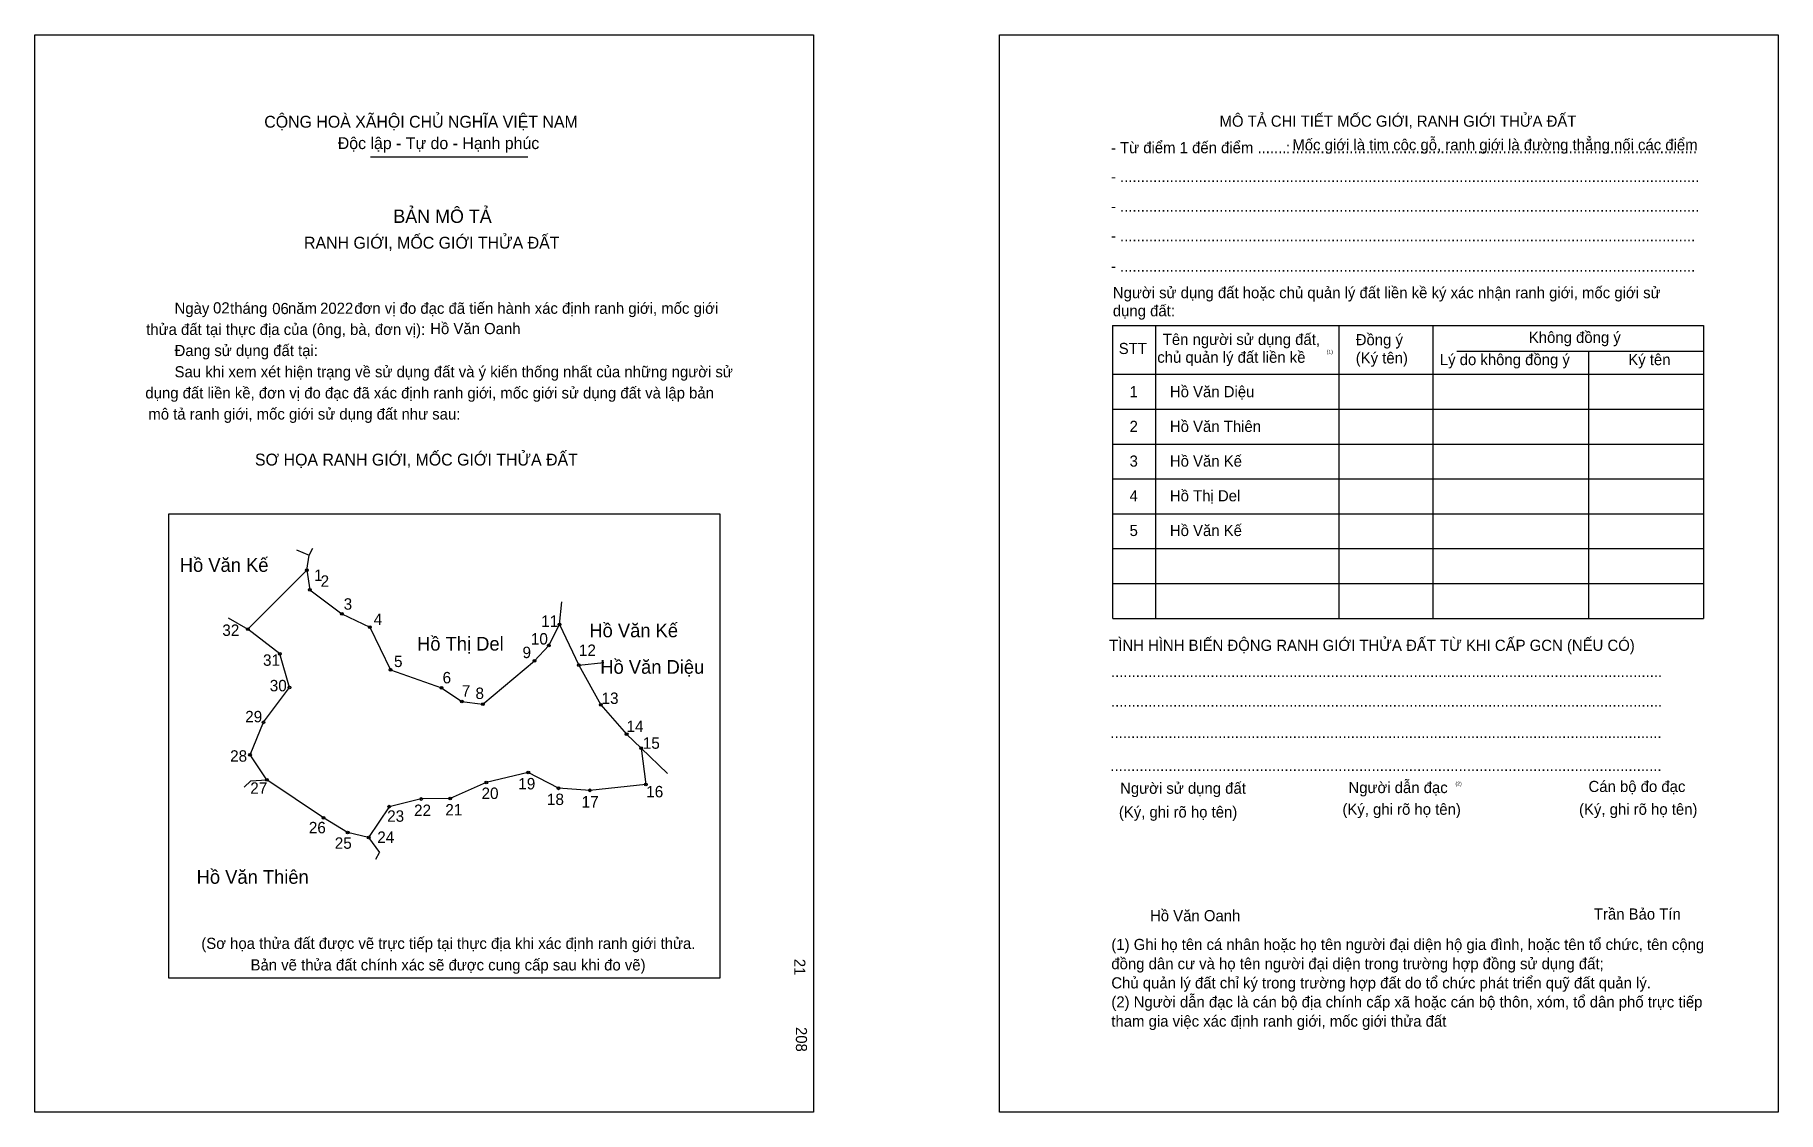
# Model space of a CAD drawing. Extents: x 546395 to 547666, y 1825604 to 1826390.
import ezdxf

# ---------------------------------------------------------------- set-up
doc = ezdxf.new("R2010")
doc.units = 0
for name, color, linetype in [('bmtKhungInTrang1', 7, 'Continuous'), ('bmtKhungInTrang2', 7, 'Continuous'), ('bmtNoiDung', 7, 'Continuous'), ('bmtTemplate', 7, 'Continuous'), ('CanhThua', 7, 'Continuous'), ('MocDinhThua', 7, 'Continuous'), ('RauThua', 7, 'Continuous'), ('SoHieuDinhThua', 7, 'Continuous'), ('TenChuLanCan', 7, 'Continuous')]:
    doc.layers.add(name, color=color, linetype=linetype)

msp = doc.modelspace()

# ---------------------------------------------------------------- linework, layer by layer
at = {"layer": 'bmtKhungInTrang1'}
msp.add_lwpolyline([(546395, 1826389.8), (546962.8, 1826389.8), (546962.8, 1825604.4), (546395, 1825604.4)], close=True, dxfattribs=at)
at = {"layer": 'bmtKhungInTrang2'}
msp.add_lwpolyline([(547098.3, 1826389.8), (547666.1, 1826389.8), (547666.1, 1825604.4), (547098.3, 1825604.4)], close=True, dxfattribs=at)
at = {"layer": 'bmtTemplate'}
for p, q in [((546639.7, 1826300.8), (546754.5, 1826300.8)), ((547212.2, 1826177.9), (547212.2, 1825964.4)), ((547345.7, 1826177.9), (547345.7, 1825964.4)), ((547414.4, 1826178.2), (547414.4, 1825964.4)), ((547611.7, 1826177.9), (547611.7, 1825964.4)), ((547431.9, 1826159.1), (547611.7, 1826159.1)), ((547181, 1826142.4), (547611.7, 1826142.4)), ((547181, 1826116.9), (547611.7, 1826116.9)), ((547181, 1826091.5), (547611.7, 1826091.5)), ((547181, 1826066.1), (547611.7, 1826066.1)), ((547181, 1826040.7), (547611.7, 1826040.7)), ((547181, 1826015.3), (547611.7, 1826015.3)), ((547181, 1825989.9), (547611.7, 1825989.9)), ((547181, 1825964.4), (547611.7, 1825964.4))]:
    msp.add_line(p, q, dxfattribs=at)
for points in [[(547180.7, 1826177.9), (547611.7, 1826177.9)], [(547180.7, 1826177.9), (547180.7, 1825964.4)], [(547527.9, 1826158.9), (547527.9, 1825964.4)]]:
    msp.add_lwpolyline(points, dxfattribs=at)
msp.add_lwpolyline([(546492.7, 1825702.2), (546492.7, 1826040.7), (546894.5, 1826040.7), (546894.5, 1825702.2)], close=True, dxfattribs=at)
at = {"layer": 'CanhThua'}
for p, q in [((546550.3, 1825956.6), (546593.3, 1825999.6)), ((546593.3, 1825999.6), (546595.6, 1825985.2)), ((546595.6, 1825985.2), (546618.9, 1825967.7)), ((546618.9, 1825967.7), (546639.2, 1825957.9)), ((546573.7, 1825938.6), (546550.3, 1825956.6)), ((546639.2, 1825957.9), (546654.4, 1825926.9)), ((546769.7, 1825944.7), (546777.5, 1825960)), ((546777.5, 1825960), (546791.7, 1825930.3)), ((546759.3, 1825933.5), (546769.7, 1825944.7)), ((546580.7, 1825913.9), (546573.7, 1825938.6)), ((546721.6, 1825901.8), (546759.3, 1825933.5)), ((546791.7, 1825930.3), (546807.6, 1825901.4)), ((546654.4, 1825926.9), (546691.5, 1825913.7)), ((546561.8, 1825888.6), (546580.7, 1825913.9)), ((546691.5, 1825913.7), (546706.3, 1825903.7)), ((546706.3, 1825903.7), (546721.6, 1825901.8)), ((546807.6, 1825901.4), (546826.5, 1825879.9)), ((546551.9, 1825864.9), (546561.8, 1825888.6)), ((546826.5, 1825879.9), (546837.1, 1825869.7)), ((546837.1, 1825869.7), (546840.5, 1825843.2)), ((546564.1, 1825846.6), (546551.9, 1825864.9)), ((546605.5, 1825818.9), (546564.1, 1825846.6)), ((546724.2, 1825844.7), (546697.9, 1825833)), ((546754.8, 1825852.1), (546724.2, 1825844.7)), ((546776.9, 1825840.5), (546754.8, 1825852.1)), ((546799.7, 1825839), (546776.9, 1825840.5)), ((546840.5, 1825843.2), (546799.7, 1825839)), ((546676.6, 1825832.7), (546653.3, 1825827.1)), ((546697.9, 1825833), (546676.6, 1825832.7)), ((546623.1, 1825808.3), (546605.5, 1825818.9)), ((546653.3, 1825827.1), (546638.4, 1825804.6)), ((546638.4, 1825804.6), (546623.1, 1825808.3))]:
    msp.add_line(p, q, dxfattribs=at)
at = {"layer": 'MocDinhThua'}
for centre in [(546593.3, 1825999.6), (546595.6, 1825985.2), (546618.9, 1825967.7), (546550.3, 1825956.6), (546639.2, 1825957.9), (546777.5, 1825960), (546769.7, 1825944.7), (546573.7, 1825938.6), (546759.3, 1825933.5), (546791.7, 1825930.3), (546654.4, 1825926.9), (546580.7, 1825913.9), (546691.5, 1825913.7), (546706.3, 1825903.7), (546721.6, 1825901.8), (546807.6, 1825901.4), (546561.8, 1825888.6), (546826.5, 1825879.9), (546551.9, 1825864.9), (546837.1, 1825869.7), (546754.8, 1825852.1), (546564.1, 1825846.6), (546724.2, 1825844.7), (546776.9, 1825840.5), (546840.5, 1825843.2), (546653.3, 1825827.1), (546676.6, 1825832.7), (546697.9, 1825833), (546799.7, 1825839), (546605.5, 1825818.9), (546623.1, 1825808.3), (546638.4, 1825804.6)]:
    msp.add_circle(centre, 1, dxfattribs=at)
at = {"layer": 'RauThua'}
for p, q in [((546585.7, 1826014.3), (546595, 1826010.4)), ((546593.3, 1825999.6), (546595, 1826010.4)), ((546593.3, 1825999.6), (546595, 1826010.4)), ((546595, 1826010.4), (546597.6, 1826015.6)), ((546777.5, 1825960), (546779.2, 1825976.5)), ((546535.9, 1825964.7), (546550.3, 1825956.6)), ((546791.7, 1825930.3), (546809.8, 1825932.1)), ((546837.1, 1825869.7), (546856.3, 1825851.3)), ((546547.6, 1825841.4), (546552.5, 1825845.9)), ((546552.5, 1825845.9), (546564.1, 1825846.6)), ((546638.4, 1825804.6), (546646.4, 1825793.7)), ((546643.6, 1825788.8), (546646.4, 1825793.7))]:
    msp.add_line(p, q, dxfattribs=at)

# ---------------------------------------------------------------- texts
at = {"layer": 'bmtNoiDung'}
for s, height, p in [('02', 8.12, (546525, 1826186.7)), ('06', 8.12, (546568.1, 1826186.2)), ('2022', 8.12, (546603, 1826186.4)), ('Hồ Văn Oanh', 8.124, (546683.3, 1826171.6)), ('1', 8.12, (547193.2, 1826125.6)), ('Hồ Văn Diệu ', 8.124, (547222.6, 1826125.6)), ('2', 8.12, (547193.2, 1826100.3)), ('Hồ Văn Thiên ', 8.124, (547222.6, 1826100.3)), ('3', 8.12, (547193.2, 1826075)), ('Hồ Văn Kế ', 8.12, (547222.6, 1826075)), ('4', 8.12, (547193.2, 1826049.7)), ('Hồ Thị Del ', 8.124, (547222.6, 1826049.7)), ('5', 8.12, (547193.2, 1826024.4)), ('Hồ Văn Kế ', 8.12, (547222.6, 1826024.4)), ('Hồ Văn Oanh', 8.124, (547208.1, 1825743.6))]:
    msp.add_text(s, height=height, dxfattribs=at).set_placement(p)
for s, p in [('21', (546948.7, 1825716.2)), ('208', (546949.9, 1825666.5))]:
    msp.add_text(s, height=8.12, rotation=270, dxfattribs=at).set_placement(p)
at = {"layer": 'bmtTemplate'}
for s, height, p in [('CỘNG HOÀ XÃHỘI CHỦ NGHĨA VIỆT NAM', 8.666, (546562.3, 1826322.1)), ('MÔ TẢ CHI TIẾT MỐC GIỚI, RANH GIỚI THỬA ĐẤT', 8.121, (547258.8, 1826322.8)), ('Độc lập - Tự do - Hạnh phúc', 8.666, (546615.9, 1826306.5)), ('- Từ điểm 1 đến điểm .......', 8.121, (547179.6, 1826303.5)), ('Mốc giới là tim cộc gỗ, ranh giới là đường thẳng nối các điểm', 8.121, (547311.9, 1826305.6)), (':', 8.12, (547307.2, 1826303.5)), ('..................................................................................................', 8.121, (547311.2, 1826303.5)), ('- ............................................................................................................................................', 8.1212, (547179.6, 1826282.4)), ('BẢN MÔ TẢ', 9.75, (546656.4, 1826252.7)), ('- ............................................................................................................................................', 8.1212, (547179.6, 1826260.8)), ('RANH GIỚI, MỐC GIỚI THỬA ĐẤT', 8.666, (546591.3, 1826233.9)), ('- ...........................................................................................................................................', 8.1212, (547179.6, 1826239.2)), ('- ...........................................................................................................................................', 8.1212, (547179.6, 1826217.1)), ('Người sử dụng đất hoặc chủ quản lý đất liền kề ký xác nhận ranh giới, mốc giới sử', 8.121, (547181, 1826197.8)), ('Ngày     tháng     năm         đơn vị đo đạc đã tiến hành xác định ranh giới, mốc giới ', 8.124, (546496.9, 1826186.4)), ('dụng đất:', 8.12, (547181, 1826184.6)), ('thửa đất tại thực địa của (ông, bà, đơn vị):', 8.124, (546476.2, 1826171)), ('Tên người sử dụng đất,', 8.121, (547217.4, 1826163.7)), ('Đồng ý', 8.12, (547358.1, 1826163.5)), ('Không đồng ý', 8.121, (547484.3, 1826165.2)), ('Đang sử dụng đất tại:', 8.124, (546496.9, 1826155.6)), ('STT', 8.12, (547185.3, 1826157.1)), ('chủ quản lý đất liền kề', 8.121, (547213.4, 1826150.7)), ('(1)', 2.71, (547336.9, 1826157.4)), ('(Ký tên)', 8.12, (547358.1, 1826150.2)), ('Sau khi xem xét hiện trạng về sử dụng đất và ý kiến thống nhất của những người sử ', 8.124, (546496.9, 1826140.1)), ('Lý do không đồng ý', 8.121, (547419.4, 1826149)), ('Ký tên', 8.12, (547556.8, 1826149)), ('dụng đất liền kề, đơn vị đo đạc đã xác định ranh giới, mốc giới sử dụng đất và lập bản', 8.124, (546475.6, 1826124.7)), ('mô tả ranh giới, mốc giới sử dụng đất như sau:', 8.124, (546477.8, 1826109.3)), ('SƠ HỌA RANH GIỚI, MỐC GIỚI THỬA ĐẤT', 8.666, (546555.5, 1826075.8)), ('TÌNH HÌNH BIẾN ĐỘNG RANH GIỚI THỬA ĐẤT TỪ KHI CẤP GCN (NẾU CÓ)', 8.121, (547178.3, 1825940.7)), ('.....................................................................................................................................', 8.1334, (547179.6, 1825921.6)), ('.....................................................................................................................................', 8.1334, (547179.6, 1825900)), ('.....................................................................................................................................', 8.1334, (547179.2, 1825877.1)), ('.....................................................................................................................................', 8.1334, (547179.2, 1825853)), ('Người sử dụng đất', 8.121, (547186.3, 1825836.5)), ('Người dẫn đạc', 8.121, (547352.8, 1825837)), ('(2)', 2.71, (547430.8, 1825842.6)), ('Cán bộ đo đạc', 8.121, (547527.8, 1825837.8)), ('(Ký, ghi rõ họ tên)', 8.121, (547185.4, 1825819.2)), ('(Ký, ghi rõ họ tên)', 8.121, (547348.4, 1825821.2)), ('(Ký, ghi rõ họ tên)', 8.121, (547520.9, 1825821.2)), ('Trần Bảo Tín', 8.121, (547531.7, 1825744.8)), ('(Sơ họa thửa đất được vẽ trực tiếp tại thực địa khi xác định ranh giới thửa.', 8.124, (546516.4, 1825723.4)), ('(1) Ghi họ tên cá nhân hoặc họ tên người đại diện hộ gia đình, hoặc tên tổ chức, tên cộng', 8.121, (547179.9, 1825722.6)), ('Bản vẽ thửa đất chính xác sẽ được cung cấp sau khi đo vẽ)', 8.124, (546552.3, 1825707.7)), ('đồng dân cư và họ tên người đại diện trong trường hợp đồng sử dụng đất;', 8.121, (547179.9, 1825708.6)), ('Chủ quản lý đất chỉ ký trong trường hợp đất do tổ chức phát triển quỹ đất quản lý.', 8.121, (547179.9, 1825694.6)), ('(2) Người dẫn đạc là cán bộ địa chính cấp xã hoặc cán bộ thôn, xóm, tổ dân phố trực tiếp', 8.121, (547179.9, 1825680.7)), ('tham gia việc xác định ranh giới, mốc giới thửa đất', 8.121, (547179.9, 1825666.7))]:
    msp.add_text(s, height=height, dxfattribs=at).set_placement(p)
at = {"layer": 'SoHieuDinhThua'}
for s, p in [('1', (546598.6, 1825991.6)), ('2', (546603.4, 1825987.4)), ('3', (546620.2, 1825970.7)), ('4', (546642.1, 1825959.6)), ('32', (546531.7, 1825951.6)), ('11', (546764.2, 1825958.2)), ('9', (546750.6, 1825935.4)), ('10', (546756.7, 1825945.3)), ('12', (546791.7, 1825937)), ('31', (546561.4, 1825929.8)), ('5', (546656.9, 1825928.9)), ('30', (546566.3, 1825911.2)), ('6', (546692.3, 1825917)), ('7', (546706.3, 1825907.3)), ('8', (546716.3, 1825905.6)), ('13', (546808.2, 1825902)), ('29', (546548.4, 1825888.6)), ('14', (546826.4, 1825881.5)), ('28', (546537.4, 1825859.9)), ('15', (546838.3, 1825869.3)), ('27', (546552.1, 1825836.5)), ('20', (546720.7, 1825832.7)), ('19', (546747.5, 1825839.7)), ('16', (546840.8, 1825833.9)), ('22', (546671.5, 1825820.3)), ('21', (546694.3, 1825820.7)), ('18', (546768.4, 1825828.3)), ('17', (546793.7, 1825826.5)), ('26', (546594.8, 1825807.7)), ('23', (546651.9, 1825816.1)), ('25', (546613.7, 1825796.4)), ('24', (546644.7, 1825800.7))]:
    msp.add_text(s, height=8.33, dxfattribs=at).set_placement(p)
at = {"layer": 'TenChuLanCan'}
for s, height, p in [('Hồ Văn Kế', 10, (546500.7, 1825998.3)), ('Hồ Văn Kế', 10, (546799.3, 1825950.6)), ('Hồ Thị Del', 10, (546673.7, 1825940.9)), ('Hồ Văn Diệu', 9.995, (546807.3, 1825924)), ('Hồ Văn Thiên', 9.995, (546513, 1825770.9))]:
    msp.add_text(s, height=height, dxfattribs=at).set_placement(p)

doc.saveas('drawing.dxf')
